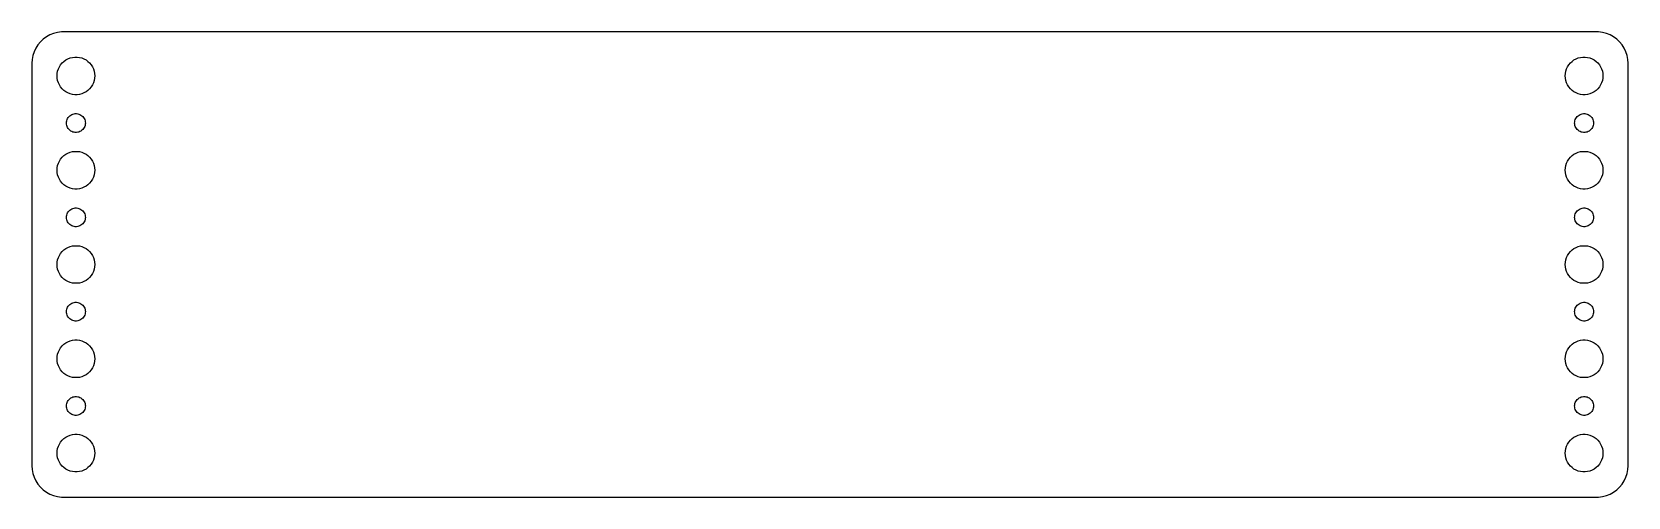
# Model space of a CAD drawing. Header units: metres. Extents: x -127 to 127, y -37 to 37.
import ezdxf

# ---------------------------------------------------------------- set-up
doc = ezdxf.new("R2010")
doc.units = ezdxf.units.M

msp = doc.modelspace()

# ---------------------------------------------------------------- linework, layer by layer
for p, q in [((-125.187, 35.8526), (-125.645, 35.4227)), ((-124.679, 36.2216), (-125.187, 35.8526)), ((-124.129, 36.5241), (-124.679, 36.2216)), ((-123.545, 36.7553), (-124.129, 36.5241)), ((-122.937, 36.9114), (-123.545, 36.7553)), ((-122.314, 36.9901), (-122.937, 36.9114)), ((122.314, 36.9901), (-122.314, 36.9901)), ((122.937, 36.9114), (122.314, 36.9901)), ((123.545, 36.7553), (122.937, 36.9114)), ((124.129, 36.5241), (123.545, 36.7553)), ((124.679, 36.2216), (124.129, 36.5241)), ((125.187, 35.8526), (124.679, 36.2216)), ((125.645, 35.4227), (125.187, 35.8526)), ((-126.843, 33.2434), (-126.961, 32.6267)), ((-126.649, 33.8406), (-126.843, 33.2434)), ((-126.382, 34.4088), (-126.649, 33.8406)), ((-126.045, 34.9389), (-126.382, 34.4088)), ((-125.645, 35.4227), (-126.045, 34.9389)), ((126.045, 34.9389), (125.645, 35.4227)), ((126.382, 34.4088), (126.045, 34.9389)), ((126.649, 33.8406), (126.382, 34.4088)), ((126.843, 33.2434), (126.649, 33.8406)), ((126.961, 32.6267), (126.843, 33.2434)), ((-126.961, 32.6267), (-127, 32)), ((-127, 32), (-127, -32)), ((-122.976, 30.376), (-122.906, 30.7461)), ((-122.906, 30.7461), (-122.789, 31.1044)), ((-122.789, 31.1044), (-122.629, 31.4453)), ((-122.629, 31.4453), (-122.427, 31.7634)), ((-122.427, 31.7634), (-122.187, 32.0536)), ((-122.187, 32.0536), (-121.912, 32.3115)), ((-121.912, 32.3115), (-121.607, 32.533)), ((-121.607, 32.533), (-121.277, 32.7145)), ((-121.277, 32.7145), (-120.927, 32.8532)), ((-120.927, 32.8532), (-120.562, 32.9469)), ((-120.562, 32.9469), (-120.188, 32.9941)), ((-120.188, 32.9941), (-119.812, 32.9941)), ((-119.812, 32.9941), (-119.438, 32.9469)), ((-119.438, 32.9469), (-119.073, 32.8532)), ((-119.073, 32.8532), (-118.723, 32.7145)), ((-118.723, 32.7145), (-118.393, 32.533)), ((-118.393, 32.533), (-118.088, 32.3115)), ((-118.088, 32.3115), (-117.813, 32.0536)), ((-117.813, 32.0536), (-117.573, 31.7634)), ((-117.573, 31.7634), (-117.371, 31.4453)), ((-117.371, 31.4453), (-117.211, 31.1044)), ((-117.211, 31.1044), (-117.094, 30.7461)), ((-117.094, 30.7461), (-117.024, 30.376)), ((117.024, 30.376), (117.094, 30.7461)), ((117.094, 30.7461), (117.211, 31.1044)), ((117.211, 31.1044), (117.371, 31.4453)), ((117.371, 31.4453), (117.573, 31.7634)), ((117.573, 31.7634), (117.813, 32.0536)), ((117.813, 32.0536), (118.088, 32.3115)), ((118.088, 32.3115), (118.393, 32.533)), ((118.393, 32.533), (118.723, 32.7145)), ((118.723, 32.7145), (119.073, 32.8532)), ((119.073, 32.8532), (119.438, 32.9469)), ((119.438, 32.9469), (119.812, 32.9941)), ((119.812, 32.9941), (120.188, 32.9941)), ((120.188, 32.9941), (120.562, 32.9469)), ((120.562, 32.9469), (120.927, 32.8532)), ((120.927, 32.8532), (121.277, 32.7145)), ((121.277, 32.7145), (121.607, 32.533)), ((121.607, 32.533), (121.912, 32.3115)), ((121.912, 32.3115), (122.187, 32.0536)), ((122.187, 32.0536), (122.427, 31.7634)), ((122.427, 31.7634), (122.629, 31.4453)), ((122.629, 31.4453), (122.789, 31.1044)), ((122.789, 31.1044), (122.906, 30.7461)), ((122.906, 30.7461), (122.976, 30.376)), ((127, 32), (126.961, 32.6267)), ((127, -32), (127, 32)), ((-123, 30), (-122.976, 30.376)), ((-122.976, 29.624), (-123, 30)), ((-122.906, 29.2539), (-122.976, 29.624)), ((-122.789, 28.8956), (-122.906, 29.2539)), ((-122.629, 28.5547), (-122.789, 28.8956)), ((-122.427, 28.2366), (-122.629, 28.5547)), ((-122.187, 27.9464), (-122.427, 28.2366)), ((-121.912, 27.6884), (-122.187, 27.9464)), ((-117.813, 27.9464), (-118.088, 27.6884)), ((-117.573, 28.2366), (-117.813, 27.9464)), ((-117.371, 28.5547), (-117.573, 28.2366)), ((-117.211, 28.8956), (-117.371, 28.5547)), ((-117.094, 29.2539), (-117.211, 28.8956)), ((-117.024, 29.624), (-117.094, 29.2539)), ((-117.024, 30.376), (-117, 30)), ((-117, 30), (-117.024, 29.624)), ((117, 30), (117.024, 30.376)), ((117.024, 29.624), (117, 30)), ((117.094, 29.2539), (117.024, 29.624)), ((117.211, 28.8956), (117.094, 29.2539)), ((117.371, 28.5547), (117.211, 28.8956)), ((117.573, 28.2366), (117.371, 28.5547)), ((117.813, 27.9464), (117.573, 28.2366)), ((118.088, 27.6884), (117.813, 27.9464)), ((122.187, 27.9464), (121.912, 27.6884)), ((122.427, 28.2366), (122.187, 27.9464)), ((122.629, 28.5547), (122.427, 28.2366)), ((122.789, 28.8956), (122.629, 28.5547)), ((122.906, 29.2539), (122.789, 28.8956)), ((122.976, 29.624), (122.906, 29.2539)), ((122.976, 30.376), (123, 30)), ((123, 30), (122.976, 29.624)), ((-121.607, 27.467), (-121.912, 27.6884)), ((-121.277, 27.2855), (-121.607, 27.467)), ((-120.927, 27.1468), (-121.277, 27.2855)), ((-120.562, 27.0531), (-120.927, 27.1468)), ((-120.188, 27.0059), (-120.562, 27.0531)), ((-119.812, 27.0059), (-120.188, 27.0059)), ((-119.438, 27.0531), (-119.812, 27.0059)), ((-119.073, 27.1468), (-119.438, 27.0531)), ((-118.723, 27.2855), (-119.073, 27.1468)), ((-118.393, 27.467), (-118.723, 27.2855)), ((-118.088, 27.6884), (-118.393, 27.467)), ((118.393, 27.467), (118.088, 27.6884)), ((118.723, 27.2855), (118.393, 27.467)), ((119.073, 27.1468), (118.723, 27.2855)), ((119.438, 27.0531), (119.073, 27.1468)), ((119.812, 27.0059), (119.438, 27.0531)), ((120.188, 27.0059), (119.812, 27.0059)), ((120.562, 27.0531), (120.188, 27.0059)), ((120.927, 27.1468), (120.562, 27.0531)), ((121.277, 27.2855), (120.927, 27.1468)), ((121.607, 27.467), (121.277, 27.2855)), ((121.912, 27.6884), (121.607, 27.467)), ((-121.488, 22.688), (-121.453, 22.873)), ((-121.453, 22.873), (-121.395, 23.0522)), ((-121.395, 23.0522), (-121.314, 23.2226)), ((-121.314, 23.2226), (-121.214, 23.3817)), ((-121.214, 23.3817), (-121.093, 23.5268)), ((-121.093, 23.5268), (-120.956, 23.6558)), ((-120.956, 23.6558), (-120.804, 23.7665)), ((-120.804, 23.7665), (-120.639, 23.8572)), ((-120.639, 23.8572), (-120.464, 23.9266)), ((-120.464, 23.9266), (-120.281, 23.9734)), ((-120.281, 23.9734), (-120.094, 23.997)), ((-120.094, 23.997), (-119.906, 23.997)), ((-119.906, 23.997), (-119.719, 23.9734)), ((-119.719, 23.9734), (-119.536, 23.9266)), ((-119.536, 23.9266), (-119.361, 23.8572)), ((-119.361, 23.8572), (-119.196, 23.7665)), ((-119.196, 23.7665), (-119.044, 23.6558)), ((-119.044, 23.6558), (-118.907, 23.5268)), ((-118.907, 23.5268), (-118.786, 23.3817)), ((-118.786, 23.3817), (-118.686, 23.2226)), ((-118.686, 23.2226), (-118.605, 23.0522)), ((-118.605, 23.0522), (-118.547, 22.873)), ((-118.547, 22.873), (-118.512, 22.688)), ((118.512, 22.688), (118.547, 22.873)), ((118.547, 22.873), (118.605, 23.0522)), ((118.605, 23.0522), (118.686, 23.2226)), ((118.686, 23.2226), (118.786, 23.3817)), ((118.786, 23.3817), (118.907, 23.5268)), ((118.907, 23.5268), (119.044, 23.6558)), ((119.044, 23.6558), (119.196, 23.7665)), ((119.196, 23.7665), (119.361, 23.8572)), ((119.361, 23.8572), (119.536, 23.9266)), ((119.536, 23.9266), (119.719, 23.9734)), ((119.719, 23.9734), (119.906, 23.997)), ((119.906, 23.997), (120.094, 23.997)), ((120.094, 23.997), (120.281, 23.9734)), ((120.281, 23.9734), (120.464, 23.9266)), ((120.464, 23.9266), (120.639, 23.8572)), ((120.639, 23.8572), (120.804, 23.7665)), ((120.804, 23.7665), (120.956, 23.6558)), ((120.956, 23.6558), (121.093, 23.5268)), ((121.093, 23.5268), (121.214, 23.3817)), ((121.214, 23.3817), (121.314, 23.2226)), ((121.314, 23.2226), (121.395, 23.0522)), ((121.395, 23.0522), (121.453, 22.873)), ((121.453, 22.873), (121.488, 22.688)), ((-121.5, 22.5), (-121.488, 22.688)), ((-121.488, 22.312), (-121.5, 22.5)), ((-121.453, 22.127), (-121.488, 22.312)), ((-121.395, 21.9478), (-121.453, 22.127)), ((-121.314, 21.7774), (-121.395, 21.9478)), ((-121.214, 21.6183), (-121.314, 21.7774)), ((-121.093, 21.4732), (-121.214, 21.6183)), ((-120.956, 21.3442), (-121.093, 21.4732)), ((-120.804, 21.2335), (-120.956, 21.3442)), ((-120.639, 21.1427), (-120.804, 21.2335)), ((-120.464, 21.0734), (-120.639, 21.1427)), ((-120.281, 21.0266), (-120.464, 21.0734)), ((-120.094, 21.003), (-120.281, 21.0266)), ((-119.906, 21.003), (-120.094, 21.003)), ((-119.719, 21.0266), (-119.906, 21.003)), ((-119.536, 21.0734), (-119.719, 21.0266)), ((-119.361, 21.1427), (-119.536, 21.0734)), ((-119.196, 21.2335), (-119.361, 21.1427)), ((-119.044, 21.3442), (-119.196, 21.2335)), ((-118.907, 21.4732), (-119.044, 21.3442)), ((-118.786, 21.6183), (-118.907, 21.4732)), ((-118.686, 21.7774), (-118.786, 21.6183)), ((-118.605, 21.9478), (-118.686, 21.7774)), ((-118.547, 22.127), (-118.605, 21.9478)), ((-118.512, 22.312), (-118.547, 22.127)), ((-118.512, 22.688), (-118.5, 22.5)), ((-118.5, 22.5), (-118.512, 22.312)), ((118.5, 22.5), (118.512, 22.688)), ((118.512, 22.312), (118.5, 22.5)), ((118.547, 22.127), (118.512, 22.312)), ((118.605, 21.9478), (118.547, 22.127)), ((118.686, 21.7774), (118.605, 21.9478)), ((118.786, 21.6183), (118.686, 21.7774)), ((118.907, 21.4732), (118.786, 21.6183)), ((119.044, 21.3442), (118.907, 21.4732)), ((119.196, 21.2335), (119.044, 21.3442)), ((119.361, 21.1427), (119.196, 21.2335)), ((119.536, 21.0734), (119.361, 21.1427)), ((119.719, 21.0266), (119.536, 21.0734)), ((119.906, 21.003), (119.719, 21.0266)), ((120.094, 21.003), (119.906, 21.003)), ((120.281, 21.0266), (120.094, 21.003)), ((120.464, 21.0734), (120.281, 21.0266)), ((120.639, 21.1427), (120.464, 21.0734)), ((120.804, 21.2335), (120.639, 21.1427)), ((120.956, 21.3442), (120.804, 21.2335)), ((121.093, 21.4732), (120.956, 21.3442)), ((121.214, 21.6183), (121.093, 21.4732)), ((121.314, 21.7774), (121.214, 21.6183)), ((121.395, 21.9478), (121.314, 21.7774)), ((121.453, 22.127), (121.395, 21.9478)), ((121.488, 22.312), (121.453, 22.127)), ((121.488, 22.688), (121.5, 22.5)), ((121.5, 22.5), (121.488, 22.312)), ((-121.277, 17.7145), (-120.927, 17.8532)), ((-120.927, 17.8532), (-120.562, 17.9469)), ((-120.562, 17.9469), (-120.188, 17.9941)), ((-120.188, 17.9941), (-119.812, 17.9941)), ((-119.812, 17.9941), (-119.438, 17.9469)), ((-119.438, 17.9469), (-119.073, 17.8532)), ((-119.073, 17.8532), (-118.723, 17.7145)), ((118.723, 17.7145), (119.073, 17.8532)), ((119.073, 17.8532), (119.438, 17.9469)), ((119.438, 17.9469), (119.812, 17.9941)), ((119.812, 17.9941), (120.188, 17.9941)), ((120.188, 17.9941), (120.562, 17.9469)), ((120.562, 17.9469), (120.927, 17.8532)), ((120.927, 17.8532), (121.277, 17.7145)), ((-123, 15), (-122.976, 15.376)), ((-122.976, 15.376), (-122.906, 15.7461)), ((-122.906, 15.7461), (-122.789, 16.1044)), ((-122.789, 16.1044), (-122.629, 16.4453)), ((-122.629, 16.4453), (-122.427, 16.7634)), ((-122.427, 16.7634), (-122.187, 17.0536)), ((-122.187, 17.0536), (-121.912, 17.3115)), ((-121.912, 17.3115), (-121.607, 17.533)), ((-121.607, 17.533), (-121.277, 17.7145)), ((-118.723, 17.7145), (-118.393, 17.533)), ((-118.393, 17.533), (-118.088, 17.3115)), ((-118.088, 17.3115), (-117.813, 17.0536)), ((-117.813, 17.0536), (-117.573, 16.7634)), ((-117.573, 16.7634), (-117.371, 16.4453)), ((-117.371, 16.4453), (-117.211, 16.1044)), ((-117.211, 16.1044), (-117.094, 15.7461)), ((-117.094, 15.7461), (-117.024, 15.376)), ((-117.024, 15.376), (-117, 15)), ((117, 15), (117.024, 15.376)), ((117.024, 15.376), (117.094, 15.7461)), ((117.094, 15.7461), (117.211, 16.1044)), ((117.211, 16.1044), (117.371, 16.4453)), ((117.371, 16.4453), (117.573, 16.7634)), ((117.573, 16.7634), (117.813, 17.0536)), ((117.813, 17.0536), (118.088, 17.3115)), ((118.088, 17.3115), (118.393, 17.533)), ((118.393, 17.533), (118.723, 17.7145)), ((121.277, 17.7145), (121.607, 17.533)), ((121.607, 17.533), (121.912, 17.3115)), ((121.912, 17.3115), (122.187, 17.0536)), ((122.187, 17.0536), (122.427, 16.7634)), ((122.427, 16.7634), (122.629, 16.4453)), ((122.629, 16.4453), (122.789, 16.1044)), ((122.789, 16.1044), (122.906, 15.7461)), ((122.906, 15.7461), (122.976, 15.376)), ((122.976, 15.376), (123, 15)), ((-122.976, 14.624), (-123, 15)), ((-122.906, 14.2539), (-122.976, 14.624)), ((-122.789, 13.8956), (-122.906, 14.2539)), ((-122.629, 13.5547), (-122.789, 13.8956)), ((-122.427, 13.2366), (-122.629, 13.5547)), ((-122.187, 12.9464), (-122.427, 13.2366)), ((-121.912, 12.6884), (-122.187, 12.9464)), ((-117.813, 12.9464), (-118.088, 12.6884)), ((-117.573, 13.2366), (-117.813, 12.9464)), ((-117.371, 13.5547), (-117.573, 13.2366)), ((-117.211, 13.8956), (-117.371, 13.5547)), ((-117.094, 14.2539), (-117.211, 13.8956)), ((-117.024, 14.624), (-117.094, 14.2539)), ((-117, 15), (-117.024, 14.624)), ((117.024, 14.624), (117, 15)), ((117.094, 14.2539), (117.024, 14.624)), ((117.211, 13.8956), (117.094, 14.2539)), ((117.371, 13.5547), (117.211, 13.8956)), ((117.573, 13.2366), (117.371, 13.5547)), ((117.813, 12.9464), (117.573, 13.2366)), ((118.088, 12.6884), (117.813, 12.9464)), ((122.187, 12.9464), (121.912, 12.6884)), ((122.427, 13.2366), (122.187, 12.9464)), ((122.629, 13.5547), (122.427, 13.2366)), ((122.789, 13.8956), (122.629, 13.5547)), ((122.906, 14.2539), (122.789, 13.8956)), ((122.976, 14.624), (122.906, 14.2539)), ((123, 15), (122.976, 14.624)), ((-121.607, 12.467), (-121.912, 12.6884)), ((-121.277, 12.2855), (-121.607, 12.467)), ((-120.927, 12.1468), (-121.277, 12.2855)), ((-120.562, 12.0531), (-120.927, 12.1468)), ((-120.188, 12.0059), (-120.562, 12.0531)), ((-119.812, 12.0059), (-120.188, 12.0059)), ((-119.438, 12.0531), (-119.812, 12.0059)), ((-119.073, 12.1468), (-119.438, 12.0531)), ((-118.723, 12.2855), (-119.073, 12.1468)), ((-118.393, 12.467), (-118.723, 12.2855)), ((-118.088, 12.6884), (-118.393, 12.467)), ((118.393, 12.467), (118.088, 12.6884)), ((118.723, 12.2855), (118.393, 12.467)), ((119.073, 12.1468), (118.723, 12.2855)), ((119.438, 12.0531), (119.073, 12.1468)), ((119.812, 12.0059), (119.438, 12.0531)), ((120.188, 12.0059), (119.812, 12.0059)), ((120.562, 12.0531), (120.188, 12.0059)), ((120.927, 12.1468), (120.562, 12.0531)), ((121.277, 12.2855), (120.927, 12.1468)), ((121.607, 12.467), (121.277, 12.2855)), ((121.912, 12.6884), (121.607, 12.467)), ((-121.5, 7.5), (-121.488, 7.68799)), ((-121.488, 7.68799), (-121.453, 7.87303)), ((-121.453, 7.87303), (-121.395, 8.05219)), ((-121.395, 8.05219), (-121.314, 8.22263)), ((-121.314, 8.22263), (-121.214, 8.38167)), ((-121.214, 8.38167), (-121.093, 8.52681)), ((-121.093, 8.52681), (-120.956, 8.65576)), ((-120.956, 8.65576), (-120.804, 8.76648)), ((-120.804, 8.76648), (-120.639, 8.85724)), ((-120.639, 8.85724), (-120.464, 8.92657)), ((-120.464, 8.92657), (-120.281, 8.97342)), ((-120.281, 8.97342), (-120.094, 8.99704)), ((-120.094, 8.99704), (-119.906, 8.99704)), ((-119.906, 8.99704), (-119.719, 8.97342)), ((-119.719, 8.97342), (-119.536, 8.92657)), ((-119.536, 8.92657), (-119.361, 8.85724)), ((-119.361, 8.85724), (-119.196, 8.76648)), ((-119.196, 8.76648), (-119.044, 8.65576)), ((-119.044, 8.65576), (-118.907, 8.52681)), ((-118.907, 8.52681), (-118.786, 8.38167)), ((-118.786, 8.38167), (-118.686, 8.22263)), ((-118.686, 8.22263), (-118.605, 8.05219)), ((-118.605, 8.05219), (-118.547, 7.87303)), ((-118.547, 7.87303), (-118.512, 7.68799)), ((-118.512, 7.68799), (-118.5, 7.5)), ((118.5, 7.5), (118.512, 7.68799)), ((118.512, 7.68799), (118.547, 7.87303)), ((118.547, 7.87303), (118.605, 8.05219)), ((118.605, 8.05219), (118.686, 8.22263)), ((118.686, 8.22263), (118.786, 8.38167)), ((118.786, 8.38167), (118.907, 8.52681)), ((118.907, 8.52681), (119.044, 8.65576)), ((119.044, 8.65576), (119.196, 8.76648)), ((119.196, 8.76648), (119.361, 8.85724)), ((119.361, 8.85724), (119.536, 8.92657)), ((119.536, 8.92657), (119.719, 8.97342)), ((119.719, 8.97342), (119.906, 8.99704)), ((119.906, 8.99704), (120.094, 8.99704)), ((120.094, 8.99704), (120.281, 8.97342)), ((120.281, 8.97342), (120.464, 8.92657)), ((120.464, 8.92657), (120.639, 8.85724)), ((120.639, 8.85724), (120.804, 8.76648)), ((120.804, 8.76648), (120.956, 8.65576)), ((120.956, 8.65576), (121.093, 8.52681)), ((121.093, 8.52681), (121.214, 8.38167)), ((121.214, 8.38167), (121.314, 8.22263)), ((121.314, 8.22263), (121.395, 8.05219)), ((121.395, 8.05219), (121.453, 7.87303)), ((121.453, 7.87303), (121.488, 7.68799)), ((121.488, 7.68799), (121.5, 7.5)), ((-121.488, 7.312), (-121.5, 7.5)), ((-121.453, 7.12695), (-121.488, 7.312)), ((-121.395, 6.9478), (-121.453, 7.12695)), ((-121.314, 6.77736), (-121.395, 6.9478)), ((-121.214, 6.61832), (-121.314, 6.77736)), ((-121.093, 6.47318), (-121.214, 6.61832)), ((-120.956, 6.34422), (-121.093, 6.47318)), ((-120.804, 6.23351), (-120.956, 6.34422)), ((-120.639, 6.14275), (-120.804, 6.23351)), ((-120.464, 6.07341), (-120.639, 6.14275)), ((-120.281, 6.02657), (-120.464, 6.07341)), ((-120.094, 6.00294), (-120.281, 6.02657)), ((-119.906, 6.00294), (-120.094, 6.00294)), ((-119.719, 6.02657), (-119.906, 6.00294)), ((-119.536, 6.07341), (-119.719, 6.02657)), ((-119.361, 6.14275), (-119.536, 6.07341)), ((-119.196, 6.23351), (-119.361, 6.14275)), ((-119.044, 6.34422), (-119.196, 6.23351)), ((-118.907, 6.47318), (-119.044, 6.34422)), ((-118.786, 6.61832), (-118.907, 6.47318)), ((-118.686, 6.77736), (-118.786, 6.61832)), ((-118.605, 6.9478), (-118.686, 6.77736)), ((-118.547, 7.12695), (-118.605, 6.9478)), ((-118.512, 7.312), (-118.547, 7.12695)), ((-118.5, 7.5), (-118.512, 7.312)), ((118.512, 7.312), (118.5, 7.5)), ((118.547, 7.12695), (118.512, 7.312)), ((118.605, 6.9478), (118.547, 7.12695)), ((118.686, 6.77736), (118.605, 6.9478)), ((118.786, 6.61832), (118.686, 6.77736)), ((118.907, 6.47318), (118.786, 6.61832)), ((119.044, 6.34422), (118.907, 6.47318)), ((119.196, 6.23351), (119.044, 6.34422)), ((119.361, 6.14275), (119.196, 6.23351)), ((119.536, 6.07341), (119.361, 6.14275)), ((119.719, 6.02657), (119.536, 6.07341)), ((119.906, 6.00294), (119.719, 6.02657)), ((120.094, 6.00294), (119.906, 6.00294)), ((120.281, 6.02657), (120.094, 6.00294)), ((120.464, 6.07341), (120.281, 6.02657)), ((120.639, 6.14275), (120.464, 6.07341)), ((120.804, 6.23351), (120.639, 6.14275)), ((120.956, 6.34422), (120.804, 6.23351)), ((121.093, 6.47318), (120.956, 6.34422)), ((121.214, 6.61832), (121.093, 6.47318)), ((121.314, 6.77736), (121.214, 6.61832)), ((121.395, 6.9478), (121.314, 6.77736)), ((121.453, 7.12695), (121.395, 6.9478)), ((121.488, 7.312), (121.453, 7.12695)), ((121.5, 7.5), (121.488, 7.312)), ((-121.607, 2.53297), (-121.277, 2.71448)), ((-121.277, 2.71448), (-120.927, 2.85316)), ((-120.927, 2.85316), (-120.562, 2.94685)), ((-120.562, 2.94685), (-120.188, 2.99408)), ((-120.188, 2.99408), (-119.812, 2.99408)), ((-119.812, 2.99408), (-119.438, 2.94685)), ((-119.438, 2.94685), (-119.073, 2.85316)), ((-119.073, 2.85316), (-118.723, 2.71448)), ((-118.723, 2.71448), (-118.393, 2.53297)), ((118.393, 2.53297), (118.723, 2.71448)), ((118.723, 2.71448), (119.073, 2.85316)), ((119.073, 2.85316), (119.438, 2.94685)), ((119.438, 2.94685), (119.812, 2.99408)), ((119.812, 2.99408), (120.188, 2.99408)), ((120.188, 2.99408), (120.562, 2.94685)), ((120.562, 2.94685), (120.927, 2.85316)), ((120.927, 2.85316), (121.277, 2.71448)), ((121.277, 2.71448), (121.607, 2.53297)), ((-123, 0), (-122.976, 0.37599)), ((-122.976, -0.37599), (-123, 0)), ((-122.976, 0.37599), (-122.906, 0.74606)), ((-122.906, 0.74606), (-122.789, 1.10437)), ((-122.789, 1.10437), (-122.629, 1.44525)), ((-122.629, 1.44525), (-122.427, 1.76335)), ((-122.427, 1.76335), (-122.187, 2.05363)), ((-122.187, 2.05363), (-121.912, 2.31154)), ((-121.912, 2.31154), (-121.607, 2.53297)), ((-118.393, 2.53297), (-118.088, 2.31154)), ((-118.088, 2.31154), (-117.813, 2.05363)), ((-117.813, 2.05363), (-117.573, 1.76335)), ((-117.573, 1.76335), (-117.371, 1.44525)), ((-117.371, 1.44525), (-117.211, 1.10437)), ((-117.211, 1.10437), (-117.094, 0.74606)), ((-117.094, 0.74606), (-117.024, 0.37599)), ((-117.024, 0.37599), (-117, 0)), ((-117, 0), (-117.024, -0.37599)), ((117, 0), (117.024, 0.37599)), ((117.024, -0.37599), (117, 0)), ((117.024, 0.37599), (117.094, 0.74606)), ((117.094, 0.74606), (117.211, 1.10437)), ((117.211, 1.10437), (117.371, 1.44525)), ((117.371, 1.44525), (117.573, 1.76335)), ((117.573, 1.76335), (117.813, 2.05363)), ((117.813, 2.05363), (118.088, 2.31154)), ((118.088, 2.31154), (118.393, 2.53297)), ((121.607, 2.53297), (121.912, 2.31154)), ((121.912, 2.31154), (122.187, 2.05363)), ((122.187, 2.05363), (122.427, 1.76335)), ((122.427, 1.76335), (122.629, 1.44525)), ((122.629, 1.44525), (122.789, 1.10437)), ((122.789, 1.10437), (122.906, 0.74606)), ((122.906, 0.74606), (122.976, 0.37599)), ((122.976, 0.37599), (123, 0)), ((123, 0), (122.976, -0.37599)), ((-122.906, -0.74606), (-122.976, -0.37599)), ((-122.789, -1.10437), (-122.906, -0.74606)), ((-122.629, -1.44525), (-122.789, -1.10437)), ((-122.427, -1.76335), (-122.629, -1.44525)), ((-122.187, -2.05363), (-122.427, -1.76335)), ((-121.912, -2.31154), (-122.187, -2.05363)), ((-121.607, -2.53297), (-121.912, -2.31154)), ((-121.277, -2.71448), (-121.607, -2.53297)), ((-118.393, -2.53297), (-118.723, -2.71448)), ((-118.088, -2.31154), (-118.393, -2.53297)), ((-117.813, -2.05363), (-118.088, -2.31154)), ((-117.573, -1.76335), (-117.813, -2.05363)), ((-117.371, -1.44525), (-117.573, -1.76335)), ((-117.211, -1.10437), (-117.371, -1.44525)), ((-117.094, -0.74606), (-117.211, -1.10437)), ((-117.024, -0.37599), (-117.094, -0.74606)), ((117.094, -0.74606), (117.024, -0.37599)), ((117.211, -1.10437), (117.094, -0.74606)), ((117.371, -1.44525), (117.211, -1.10437)), ((117.573, -1.76335), (117.371, -1.44525)), ((117.813, -2.05363), (117.573, -1.76335)), ((118.088, -2.31154), (117.813, -2.05363)), ((118.393, -2.53297), (118.088, -2.31154)), ((118.723, -2.71448), (118.393, -2.53297)), ((121.607, -2.53297), (121.277, -2.71448)), ((121.912, -2.31154), (121.607, -2.53297)), ((122.187, -2.05363), (121.912, -2.31154)), ((122.427, -1.76335), (122.187, -2.05363)), ((122.629, -1.44525), (122.427, -1.76335)), ((122.789, -1.10437), (122.629, -1.44525)), ((122.906, -0.74606), (122.789, -1.10437)), ((122.976, -0.37599), (122.906, -0.74606)), ((-120.927, -2.85316), (-121.277, -2.71448)), ((-120.562, -2.94685), (-120.927, -2.85316)), ((-120.188, -2.99408), (-120.562, -2.94685)), ((-119.812, -2.99408), (-120.188, -2.99408)), ((-119.438, -2.94685), (-119.812, -2.99408)), ((-119.073, -2.85316), (-119.438, -2.94685)), ((-118.723, -2.71448), (-119.073, -2.85316)), ((119.073, -2.85316), (118.723, -2.71448)), ((119.438, -2.94685), (119.073, -2.85316)), ((119.812, -2.99408), (119.438, -2.94685)), ((120.188, -2.99408), (119.812, -2.99408)), ((120.562, -2.94685), (120.188, -2.99408)), ((120.927, -2.85316), (120.562, -2.94685)), ((121.277, -2.71448), (120.927, -2.85316)), ((-121.5, -7.5), (-121.488, -7.312)), ((-121.488, -7.68799), (-121.5, -7.5)), ((-121.488, -7.312), (-121.453, -7.12695)), ((-121.453, -7.12695), (-121.395, -6.9478)), ((-121.395, -6.9478), (-121.314, -6.77736)), ((-121.314, -6.77736), (-121.214, -6.61832)), ((-121.214, -6.61832), (-121.093, -6.47318)), ((-121.093, -6.47318), (-120.956, -6.34422)), ((-120.956, -6.34422), (-120.804, -6.23351)), ((-120.804, -6.23351), (-120.639, -6.14275)), ((-120.639, -6.14275), (-120.464, -6.07341)), ((-120.464, -6.07341), (-120.281, -6.02657)), ((-120.281, -6.02657), (-120.094, -6.00294)), ((-120.094, -6.00294), (-119.906, -6.00294)), ((-119.906, -6.00294), (-119.719, -6.02657)), ((-119.719, -6.02657), (-119.536, -6.07341)), ((-119.536, -6.07341), (-119.361, -6.14275)), ((-119.361, -6.14275), (-119.196, -6.23351)), ((-119.196, -6.23351), (-119.044, -6.34422)), ((-119.044, -6.34422), (-118.907, -6.47318)), ((-118.907, -6.47318), (-118.786, -6.61832)), ((-118.786, -6.61832), (-118.686, -6.77736)), ((-118.686, -6.77736), (-118.605, -6.9478)), ((-118.605, -6.9478), (-118.547, -7.12695)), ((-118.547, -7.12695), (-118.512, -7.312)), ((-118.512, -7.312), (-118.5, -7.5)), ((-118.5, -7.5), (-118.512, -7.68799)), ((118.5, -7.5), (118.512, -7.312)), ((118.512, -7.68799), (118.5, -7.5)), ((118.512, -7.312), (118.547, -7.12695)), ((118.547, -7.12695), (118.605, -6.9478)), ((118.605, -6.9478), (118.686, -6.77736)), ((118.686, -6.77736), (118.786, -6.61832)), ((118.786, -6.61832), (118.907, -6.47318)), ((118.907, -6.47318), (119.044, -6.34422)), ((119.044, -6.34422), (119.196, -6.23351)), ((119.196, -6.23351), (119.361, -6.14275)), ((119.361, -6.14275), (119.536, -6.07341)), ((119.536, -6.07341), (119.719, -6.02657)), ((119.719, -6.02657), (119.906, -6.00294)), ((119.906, -6.00294), (120.094, -6.00294)), ((120.094, -6.00294), (120.281, -6.02657)), ((120.281, -6.02657), (120.464, -6.07341)), ((120.464, -6.07341), (120.639, -6.14275)), ((120.639, -6.14275), (120.804, -6.23351)), ((120.804, -6.23351), (120.956, -6.34422)), ((120.956, -6.34422), (121.093, -6.47318)), ((121.093, -6.47318), (121.214, -6.61832)), ((121.214, -6.61832), (121.314, -6.77736)), ((121.314, -6.77736), (121.395, -6.9478)), ((121.395, -6.9478), (121.453, -7.12695)), ((121.453, -7.12695), (121.488, -7.312)), ((121.488, -7.312), (121.5, -7.5)), ((121.5, -7.5), (121.488, -7.68799)), ((-121.453, -7.87303), (-121.488, -7.68799)), ((-121.395, -8.05219), (-121.453, -7.87303)), ((-121.314, -8.22263), (-121.395, -8.05219)), ((-121.214, -8.38167), (-121.314, -8.22263)), ((-121.093, -8.52681), (-121.214, -8.38167)), ((-120.956, -8.65576), (-121.093, -8.52681)), ((-120.804, -8.76648), (-120.956, -8.65576)), ((-120.639, -8.85724), (-120.804, -8.76648)), ((-120.464, -8.92657), (-120.639, -8.85724)), ((-120.281, -8.97342), (-120.464, -8.92657)), ((-120.094, -8.99704), (-120.281, -8.97342)), ((-119.906, -8.99704), (-120.094, -8.99704)), ((-119.719, -8.97342), (-119.906, -8.99704)), ((-119.536, -8.92657), (-119.719, -8.97342)), ((-119.361, -8.85724), (-119.536, -8.92657)), ((-119.196, -8.76648), (-119.361, -8.85724)), ((-119.044, -8.65576), (-119.196, -8.76648)), ((-118.907, -8.52681), (-119.044, -8.65576)), ((-118.786, -8.38167), (-118.907, -8.52681)), ((-118.686, -8.22263), (-118.786, -8.38167)), ((-118.605, -8.05219), (-118.686, -8.22263)), ((-118.547, -7.87303), (-118.605, -8.05219)), ((-118.512, -7.68799), (-118.547, -7.87303)), ((118.547, -7.87303), (118.512, -7.68799)), ((118.605, -8.05219), (118.547, -7.87303)), ((118.686, -8.22263), (118.605, -8.05219)), ((118.786, -8.38167), (118.686, -8.22263)), ((118.907, -8.52681), (118.786, -8.38167)), ((119.044, -8.65576), (118.907, -8.52681)), ((119.196, -8.76648), (119.044, -8.65576)), ((119.361, -8.85724), (119.196, -8.76648)), ((119.536, -8.92657), (119.361, -8.85724)), ((119.719, -8.97342), (119.536, -8.92657)), ((119.906, -8.99704), (119.719, -8.97342)), ((120.094, -8.99704), (119.906, -8.99704)), ((120.281, -8.97342), (120.094, -8.99704)), ((120.464, -8.92657), (120.281, -8.97342)), ((120.639, -8.85724), (120.464, -8.92657)), ((120.804, -8.76648), (120.639, -8.85724)), ((120.956, -8.65576), (120.804, -8.76648)), ((121.093, -8.52681), (120.956, -8.65576)), ((121.214, -8.38167), (121.093, -8.52681)), ((121.314, -8.22263), (121.214, -8.38167)), ((121.395, -8.05219), (121.314, -8.22263)), ((121.453, -7.87303), (121.395, -8.05219)), ((121.488, -7.68799), (121.453, -7.87303)), ((-122.187, -12.9464), (-121.912, -12.6884)), ((-121.912, -12.6884), (-121.607, -12.467)), ((-121.607, -12.467), (-121.277, -12.2855)), ((-121.277, -12.2855), (-120.927, -12.1468)), ((-120.927, -12.1468), (-120.562, -12.0531)), ((-120.562, -12.0531), (-120.188, -12.0059)), ((-120.188, -12.0059), (-119.812, -12.0059)), ((-119.812, -12.0059), (-119.438, -12.0531)), ((-119.438, -12.0531), (-119.073, -12.1468)), ((-119.073, -12.1468), (-118.723, -12.2855)), ((-118.723, -12.2855), (-118.393, -12.467)), ((-118.393, -12.467), (-118.088, -12.6884)), ((-118.088, -12.6884), (-117.813, -12.9464)), ((117.813, -12.9464), (118.088, -12.6884)), ((118.088, -12.6884), (118.393, -12.467)), ((118.393, -12.467), (118.723, -12.2855)), ((118.723, -12.2855), (119.073, -12.1468)), ((119.073, -12.1468), (119.438, -12.0531)), ((119.438, -12.0531), (119.812, -12.0059)), ((119.812, -12.0059), (120.188, -12.0059)), ((120.188, -12.0059), (120.562, -12.0531)), ((120.562, -12.0531), (120.927, -12.1468)), ((120.927, -12.1468), (121.277, -12.2855)), ((121.277, -12.2855), (121.607, -12.467)), ((121.607, -12.467), (121.912, -12.6884)), ((121.912, -12.6884), (122.187, -12.9464)), ((-123, -15), (-122.976, -14.624)), ((-122.976, -15.376), (-123, -15)), ((-122.976, -14.624), (-122.906, -14.2539)), ((-122.906, -14.2539), (-122.789, -13.8956)), ((-122.789, -13.8956), (-122.629, -13.5547)), ((-122.629, -13.5547), (-122.427, -13.2366)), ((-122.427, -13.2366), (-122.187, -12.9464)), ((-117.813, -12.9464), (-117.573, -13.2366)), ((-117.573, -13.2366), (-117.371, -13.5547)), ((-117.371, -13.5547), (-117.211, -13.8956)), ((-117.211, -13.8956), (-117.094, -14.2539)), ((-117.094, -14.2539), (-117.024, -14.624)), ((-117.024, -14.624), (-117, -15)), ((-117, -15), (-117.024, -15.376)), ((117, -15), (117.024, -14.624)), ((117.024, -15.376), (117, -15)), ((117.024, -14.624), (117.094, -14.2539)), ((117.094, -14.2539), (117.211, -13.8956)), ((117.211, -13.8956), (117.371, -13.5547)), ((117.371, -13.5547), (117.573, -13.2366)), ((117.573, -13.2366), (117.813, -12.9464)), ((122.187, -12.9464), (122.427, -13.2366)), ((122.427, -13.2366), (122.629, -13.5547)), ((122.629, -13.5547), (122.789, -13.8956)), ((122.789, -13.8956), (122.906, -14.2539)), ((122.906, -14.2539), (122.976, -14.624)), ((122.976, -14.624), (123, -15)), ((123, -15), (122.976, -15.376)), ((-122.906, -15.7461), (-122.976, -15.376)), ((-122.789, -16.1044), (-122.906, -15.7461)), ((-122.629, -16.4453), (-122.789, -16.1044)), ((-122.427, -16.7634), (-122.629, -16.4453)), ((-122.187, -17.0536), (-122.427, -16.7634)), ((-121.912, -17.3115), (-122.187, -17.0536)), ((-121.607, -17.533), (-121.912, -17.3115)), ((-121.277, -17.7145), (-121.607, -17.533)), ((-120.927, -17.8532), (-121.277, -17.7145)), ((-118.723, -17.7145), (-119.073, -17.8532)), ((-118.393, -17.533), (-118.723, -17.7145)), ((-118.088, -17.3115), (-118.393, -17.533)), ((-117.813, -17.0536), (-118.088, -17.3115)), ((-117.573, -16.7634), (-117.813, -17.0536)), ((-117.371, -16.4453), (-117.573, -16.7634)), ((-117.211, -16.1044), (-117.371, -16.4453)), ((-117.094, -15.7461), (-117.211, -16.1044)), ((-117.024, -15.376), (-117.094, -15.7461)), ((117.094, -15.7461), (117.024, -15.376)), ((117.211, -16.1044), (117.094, -15.7461)), ((117.371, -16.4453), (117.211, -16.1044)), ((117.573, -16.7634), (117.371, -16.4453)), ((117.813, -17.0536), (117.573, -16.7634)), ((118.088, -17.3115), (117.813, -17.0536)), ((118.393, -17.533), (118.088, -17.3115)), ((118.723, -17.7145), (118.393, -17.533)), ((119.073, -17.8532), (118.723, -17.7145)), ((121.277, -17.7145), (120.927, -17.8532)), ((121.607, -17.533), (121.277, -17.7145)), ((121.912, -17.3115), (121.607, -17.533)), ((122.187, -17.0536), (121.912, -17.3115)), ((122.427, -16.7634), (122.187, -17.0536)), ((122.629, -16.4453), (122.427, -16.7634)), ((122.789, -16.1044), (122.629, -16.4453)), ((122.906, -15.7461), (122.789, -16.1044)), ((122.976, -15.376), (122.906, -15.7461)), ((-120.562, -17.9469), (-120.927, -17.8532)), ((-120.188, -17.9941), (-120.562, -17.9469)), ((-119.812, -17.9941), (-120.188, -17.9941)), ((-119.438, -17.9469), (-119.812, -17.9941)), ((-119.073, -17.8532), (-119.438, -17.9469)), ((119.438, -17.9469), (119.073, -17.8532)), ((119.812, -17.9941), (119.438, -17.9469)), ((120.188, -17.9941), (119.812, -17.9941)), ((120.562, -17.9469), (120.188, -17.9941)), ((120.927, -17.8532), (120.562, -17.9469)), ((-121.5, -22.5), (-121.488, -22.312)), ((-121.488, -22.688), (-121.5, -22.5)), ((-121.488, -22.312), (-121.453, -22.127)), ((-121.453, -22.873), (-121.488, -22.688)), ((-121.453, -22.127), (-121.395, -21.9478)), ((-121.395, -21.9478), (-121.314, -21.7774)), ((-121.314, -21.7774), (-121.214, -21.6183)), ((-121.214, -21.6183), (-121.093, -21.4732)), ((-121.093, -21.4732), (-120.956, -21.3442)), ((-120.956, -21.3442), (-120.804, -21.2335)), ((-120.804, -21.2335), (-120.639, -21.1427)), ((-120.639, -21.1427), (-120.464, -21.0734)), ((-120.464, -21.0734), (-120.281, -21.0266)), ((-120.281, -21.0266), (-120.094, -21.003)), ((-120.094, -21.003), (-119.906, -21.003)), ((-119.906, -21.003), (-119.719, -21.0266)), ((-119.719, -21.0266), (-119.536, -21.0734)), ((-119.536, -21.0734), (-119.361, -21.1427)), ((-119.361, -21.1427), (-119.196, -21.2335)), ((-119.196, -21.2335), (-119.044, -21.3442)), ((-119.044, -21.3442), (-118.907, -21.4732)), ((-118.907, -21.4732), (-118.786, -21.6183)), ((-118.786, -21.6183), (-118.686, -21.7774)), ((-118.686, -21.7774), (-118.605, -21.9478)), ((-118.605, -21.9478), (-118.547, -22.127)), ((-118.547, -22.127), (-118.512, -22.312)), ((-118.512, -22.688), (-118.547, -22.873)), ((-118.512, -22.312), (-118.5, -22.5)), ((-118.5, -22.5), (-118.512, -22.688)), ((118.5, -22.5), (118.512, -22.312)), ((118.512, -22.688), (118.5, -22.5)), ((118.512, -22.312), (118.547, -22.127)), ((118.547, -22.873), (118.512, -22.688)), ((118.547, -22.127), (118.605, -21.9478)), ((118.605, -21.9478), (118.686, -21.7774)), ((118.686, -21.7774), (118.786, -21.6183)), ((118.786, -21.6183), (118.907, -21.4732)), ((118.907, -21.4732), (119.044, -21.3442)), ((119.044, -21.3442), (119.196, -21.2335)), ((119.196, -21.2335), (119.361, -21.1427)), ((119.361, -21.1427), (119.536, -21.0734)), ((119.536, -21.0734), (119.719, -21.0266)), ((119.719, -21.0266), (119.906, -21.003)), ((119.906, -21.003), (120.094, -21.003)), ((120.094, -21.003), (120.281, -21.0266)), ((120.281, -21.0266), (120.464, -21.0734)), ((120.464, -21.0734), (120.639, -21.1427)), ((120.639, -21.1427), (120.804, -21.2335)), ((120.804, -21.2335), (120.956, -21.3442)), ((120.956, -21.3442), (121.093, -21.4732)), ((121.093, -21.4732), (121.214, -21.6183)), ((121.214, -21.6183), (121.314, -21.7774)), ((121.314, -21.7774), (121.395, -21.9478)), ((121.395, -21.9478), (121.453, -22.127)), ((121.453, -22.127), (121.488, -22.312)), ((121.488, -22.688), (121.453, -22.873)), ((121.488, -22.312), (121.5, -22.5)), ((121.5, -22.5), (121.488, -22.688)), ((-121.395, -23.0522), (-121.453, -22.873)), ((-121.314, -23.2226), (-121.395, -23.0522)), ((-121.214, -23.3817), (-121.314, -23.2226)), ((-121.093, -23.5268), (-121.214, -23.3817)), ((-120.956, -23.6558), (-121.093, -23.5268)), ((-120.804, -23.7665), (-120.956, -23.6558)), ((-120.639, -23.8572), (-120.804, -23.7665)), ((-120.464, -23.9266), (-120.639, -23.8572)), ((-120.281, -23.9734), (-120.464, -23.9266)), ((-120.094, -23.997), (-120.281, -23.9734)), ((-119.906, -23.997), (-120.094, -23.997)), ((-119.719, -23.9734), (-119.906, -23.997)), ((-119.536, -23.9266), (-119.719, -23.9734)), ((-119.361, -23.8572), (-119.536, -23.9266)), ((-119.196, -23.7665), (-119.361, -23.8572)), ((-119.044, -23.6558), (-119.196, -23.7665)), ((-118.907, -23.5268), (-119.044, -23.6558)), ((-118.786, -23.3817), (-118.907, -23.5268)), ((-118.686, -23.2226), (-118.786, -23.3817)), ((-118.605, -23.0522), (-118.686, -23.2226)), ((-118.547, -22.873), (-118.605, -23.0522)), ((118.605, -23.0522), (118.547, -22.873)), ((118.686, -23.2226), (118.605, -23.0522)), ((118.786, -23.3817), (118.686, -23.2226)), ((118.907, -23.5268), (118.786, -23.3817)), ((119.044, -23.6558), (118.907, -23.5268)), ((119.196, -23.7665), (119.044, -23.6558)), ((119.361, -23.8572), (119.196, -23.7665)), ((119.536, -23.9266), (119.361, -23.8572)), ((119.719, -23.9734), (119.536, -23.9266)), ((119.906, -23.997), (119.719, -23.9734)), ((120.094, -23.997), (119.906, -23.997)), ((120.281, -23.9734), (120.094, -23.997)), ((120.464, -23.9266), (120.281, -23.9734)), ((120.639, -23.8572), (120.464, -23.9266)), ((120.804, -23.7665), (120.639, -23.8572)), ((120.956, -23.6558), (120.804, -23.7665)), ((121.093, -23.5268), (120.956, -23.6558)), ((121.214, -23.3817), (121.093, -23.5268)), ((121.314, -23.2226), (121.214, -23.3817)), ((121.395, -23.0522), (121.314, -23.2226)), ((121.453, -22.873), (121.395, -23.0522)), ((-122.187, -27.9464), (-121.912, -27.6884)), ((-121.912, -27.6884), (-121.607, -27.467)), ((-121.607, -27.467), (-121.277, -27.2855)), ((-121.277, -27.2855), (-120.927, -27.1468)), ((-120.927, -27.1468), (-120.562, -27.0531)), ((-120.562, -27.0531), (-120.188, -27.0059)), ((-120.188, -27.0059), (-119.812, -27.0059)), ((-119.812, -27.0059), (-119.438, -27.0531)), ((-119.438, -27.0531), (-119.073, -27.1468)), ((-119.073, -27.1468), (-118.723, -27.2855)), ((-118.723, -27.2855), (-118.393, -27.467)), ((-118.393, -27.467), (-118.088, -27.6884)), ((-118.088, -27.6884), (-117.813, -27.9464)), ((117.813, -27.9464), (118.088, -27.6884)), ((118.088, -27.6884), (118.393, -27.467)), ((118.393, -27.467), (118.723, -27.2855)), ((118.723, -27.2855), (119.073, -27.1468)), ((119.073, -27.1468), (119.438, -27.0531)), ((119.438, -27.0531), (119.812, -27.0059)), ((119.812, -27.0059), (120.188, -27.0059)), ((120.188, -27.0059), (120.562, -27.0531)), ((120.562, -27.0531), (120.927, -27.1468)), ((120.927, -27.1468), (121.277, -27.2855)), ((121.277, -27.2855), (121.607, -27.467)), ((121.607, -27.467), (121.912, -27.6884)), ((121.912, -27.6884), (122.187, -27.9464)), ((-123, -30), (-122.976, -29.624)), ((-122.976, -30.376), (-123, -30)), ((-122.976, -29.624), (-122.906, -29.2539)), ((-122.906, -30.7461), (-122.976, -30.376)), ((-122.906, -29.2539), (-122.789, -28.8956)), ((-122.789, -28.8956), (-122.629, -28.5547)), ((-122.629, -28.5547), (-122.427, -28.2366)), ((-122.427, -28.2366), (-122.187, -27.9464)), ((-117.813, -27.9464), (-117.573, -28.2366)), ((-117.573, -28.2366), (-117.371, -28.5547)), ((-117.371, -28.5547), (-117.211, -28.8956)), ((-117.211, -28.8956), (-117.094, -29.2539)), ((-117.094, -29.2539), (-117.024, -29.624)), ((-117.024, -30.376), (-117.094, -30.7461)), ((-117.024, -29.624), (-117, -30)), ((-117, -30), (-117.024, -30.376)), ((117, -30), (117.024, -29.624)), ((117.024, -30.376), (117, -30)), ((117.024, -29.624), (117.094, -29.2539)), ((117.094, -30.7461), (117.024, -30.376)), ((117.094, -29.2539), (117.211, -28.8956)), ((117.211, -28.8956), (117.371, -28.5547)), ((117.371, -28.5547), (117.573, -28.2366)), ((117.573, -28.2366), (117.813, -27.9464)), ((122.187, -27.9464), (122.427, -28.2366)), ((122.427, -28.2366), (122.629, -28.5547)), ((122.629, -28.5547), (122.789, -28.8956)), ((122.789, -28.8956), (122.906, -29.2539)), ((122.906, -29.2539), (122.976, -29.624)), ((122.976, -30.376), (122.906, -30.7461)), ((122.976, -29.624), (123, -30)), ((123, -30), (122.976, -30.376)), ((-127, -32), (-126.961, -32.6267)), ((-126.961, -32.6267), (-126.843, -33.2434)), ((-122.789, -31.1044), (-122.906, -30.7461)), ((-122.629, -31.4453), (-122.789, -31.1044)), ((-122.427, -31.7634), (-122.629, -31.4453)), ((-122.187, -32.0536), (-122.427, -31.7634)), ((-121.912, -32.3115), (-122.187, -32.0536)), ((-121.607, -32.533), (-121.912, -32.3115)), ((-121.277, -32.7145), (-121.607, -32.533)), ((-120.927, -32.8532), (-121.277, -32.7145)), ((-120.562, -32.9469), (-120.927, -32.8532)), ((-120.188, -32.9941), (-120.562, -32.9469)), ((-119.812, -32.9941), (-120.188, -32.9941)), ((-119.438, -32.9469), (-119.812, -32.9941)), ((-119.073, -32.8532), (-119.438, -32.9469)), ((-118.723, -32.7145), (-119.073, -32.8532)), ((-118.393, -32.533), (-118.723, -32.7145)), ((-118.088, -32.3115), (-118.393, -32.533)), ((-117.813, -32.0536), (-118.088, -32.3115)), ((-117.573, -31.7634), (-117.813, -32.0536)), ((-117.371, -31.4453), (-117.573, -31.7634)), ((-117.211, -31.1044), (-117.371, -31.4453)), ((-117.094, -30.7461), (-117.211, -31.1044)), ((117.211, -31.1044), (117.094, -30.7461)), ((117.371, -31.4453), (117.211, -31.1044)), ((117.573, -31.7634), (117.371, -31.4453)), ((117.813, -32.0536), (117.573, -31.7634)), ((118.088, -32.3115), (117.813, -32.0536)), ((118.393, -32.533), (118.088, -32.3115)), ((118.723, -32.7145), (118.393, -32.533)), ((119.073, -32.8532), (118.723, -32.7145)), ((119.438, -32.9469), (119.073, -32.8532)), ((119.812, -32.9941), (119.438, -32.9469)), ((120.188, -32.9941), (119.812, -32.9941)), ((120.562, -32.9469), (120.188, -32.9941)), ((120.927, -32.8532), (120.562, -32.9469)), ((121.277, -32.7145), (120.927, -32.8532)), ((121.607, -32.533), (121.277, -32.7145)), ((121.912, -32.3115), (121.607, -32.533)), ((122.187, -32.0536), (121.912, -32.3115)), ((122.427, -31.7634), (122.187, -32.0536)), ((122.629, -31.4453), (122.427, -31.7634)), ((122.789, -31.1044), (122.629, -31.4453)), ((122.906, -30.7461), (122.789, -31.1044)), ((126.843, -33.2434), (126.961, -32.6267)), ((126.961, -32.6267), (127, -32)), ((-126.843, -33.2434), (-126.649, -33.8406)), ((-126.649, -33.8406), (-126.382, -34.4088)), ((-126.382, -34.4088), (-126.045, -34.9389)), ((-126.045, -34.9389), (-125.645, -35.4227)), ((-125.645, -35.4227), (-125.187, -35.8526)), ((125.187, -35.8526), (125.645, -35.4227)), ((125.645, -35.4227), (126.045, -34.9389)), ((126.045, -34.9389), (126.382, -34.4088)), ((126.382, -34.4088), (126.649, -33.8406)), ((126.649, -33.8406), (126.843, -33.2434)), ((-125.187, -35.8526), (-124.679, -36.2216)), ((-124.679, -36.2216), (-124.129, -36.5241)), ((-124.129, -36.5241), (-123.545, -36.7553)), ((-123.545, -36.7553), (-122.937, -36.9114)), ((-122.937, -36.9114), (-122.314, -36.9901)), ((-122.314, -36.9901), (122.314, -36.9901)), ((122.314, -36.9901), (122.937, -36.9114)), ((122.937, -36.9114), (123.545, -36.7553)), ((123.545, -36.7553), (124.129, -36.5241)), ((124.129, -36.5241), (124.679, -36.2216)), ((124.679, -36.2216), (125.187, -35.8526))]:
    msp.add_line(p, q)

doc.saveas('drawing.dxf')
